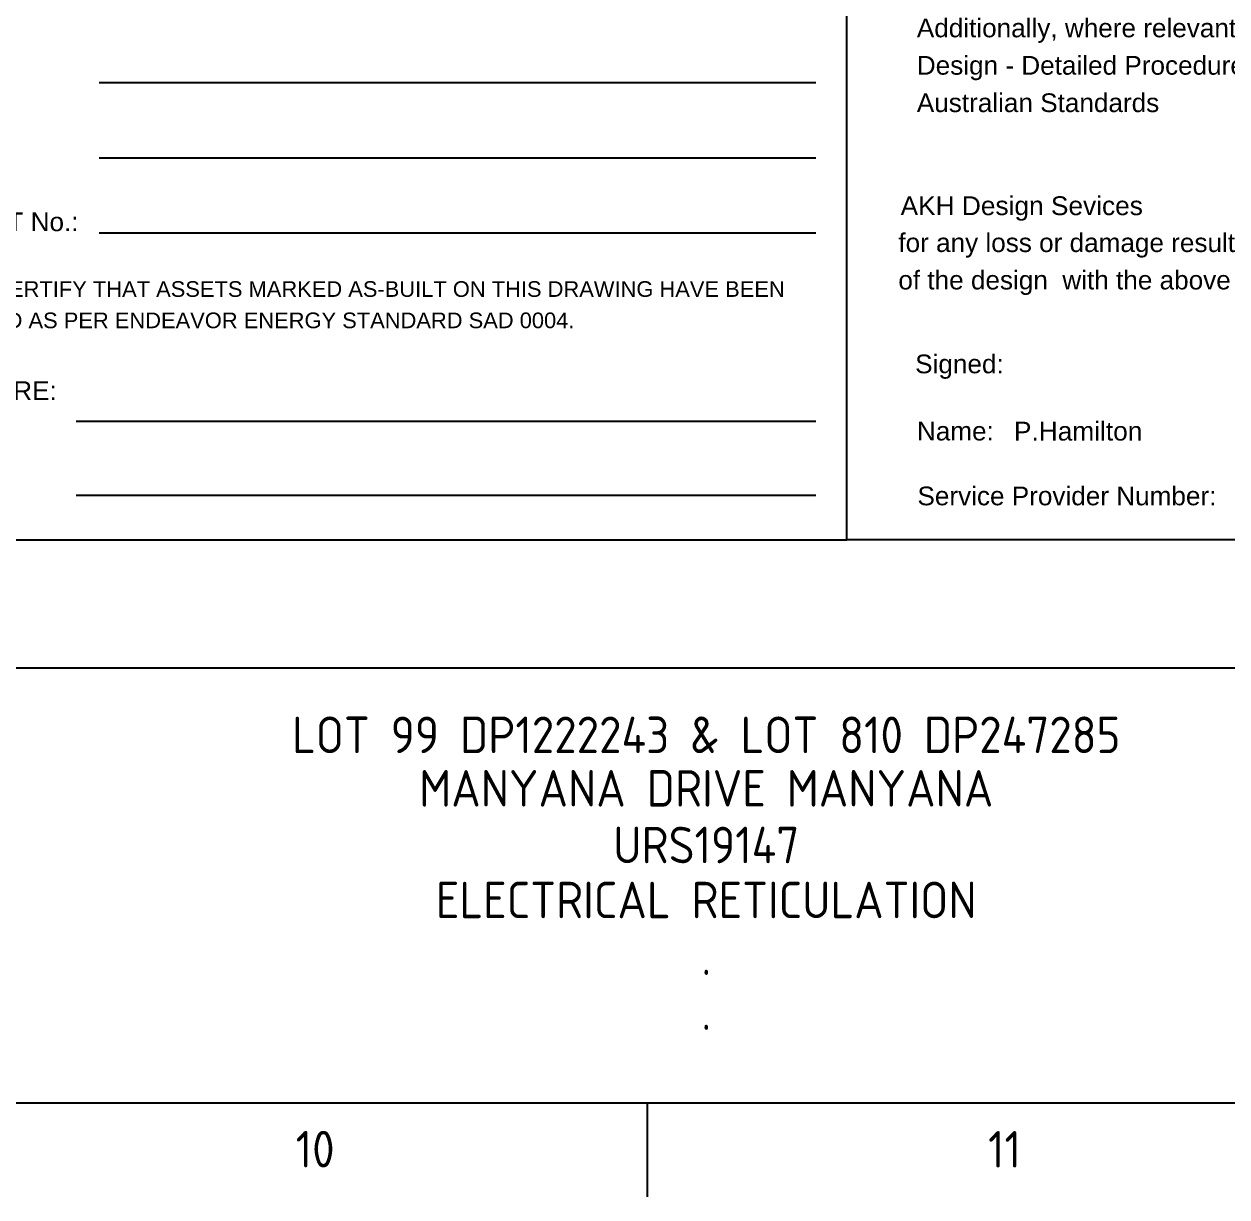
# Paper-space layout 'Retic2' of a CAD drawing. Header units: metres, sheet in millimetres. Extents: x -21 to 813, y -3 to 583.
# Drawn here: x 598.5 to 713.7, y -3 to 109.3 of the extents above; entities that cross this region are included whole.
import ezdxf
from ezdxf.enums import TextEntityAlignment as Align

# ---------------------------------------------------------------- set-up
doc = ezdxf.new("R2010")
doc.units = ezdxf.units.M
doc.layers.get('0').update_dxf_attribs({"color": 6})
doc.layers.add('Notes', color=7, linetype='Continuous')
doc.layers.add('SupportsUG_SP_EXT', color=7, linetype='Continuous')
doc.styles.add('iecISOCP', font='isocp.shx')
doc.styles.get("Standard").update_dxf_attribs({"font": 'arial.ttf'})

# ---------------------------------------------------------------- blocks, each defined once
blk = doc.blocks.new('A1_FRAME_TITLE')
at = {"layer": 'Notes', "linetype": 'Continuous'}
blk.add_line((678.72, 5.97), (678.72, -3.03), dxfattribs=at)
at = {"layer": 'Notes', "color": 3, "linetype": 'Continuous', "flags": 128}
for points in [[(123.8, 47.62), (824.37, 47.62)], [(123.8, 5.97), (824.37, 5.97)]]:
    blk.add_lwpolyline(points, dxfattribs=at)
blk.add_attdef('DRAFT_NUM', (29.9, 23.29), '', height=2.5, rotation=90)
at = {"layer": 'Notes', "color": 7, "style": 'iecISOCP'}
for s, p in [('10', (645.06, -0.2)), ('11', (711.36, -0.22))]:
    blk.add_text(s, height=3.5, dxfattribs=at).set_placement(p)
for tag, p in [('CAP_NO', (513.19, 43.46)), ('IE_NUM', (513.05, 37.81)), ('REF_No_1', (335.24, 32.31)), ('REF_1', (362.52, 32.31)), ('HV_SWITCH', (513.46, 32.16)), ('GEN_WO', (441.71, 31.76)), ('REF_No_2', (335.24, 26.31)), ('REF_2', (362.52, 26.31)), ('OH_WO', (441.71, 25.81)), ('UBD_REF', (513.05, 25.83)), ('REF_No_3', (335.24, 20.31)), ('REF_3', (362.52, 20.31)), ('UG_WO', (441.71, 20.05)), ('GIS_MAP_No', (513.05, 20.04)), ('REF_No_4', (335.24, 14.31)), ('REF_4', (362.52, 14.31)), ('SUB_WO', (441.71, 13.81)), ('HV_OP_DIAG', (513.33, 14.2)), ('LGA', (512.95, 7.78))]:
    blk.add_attdef(tag, p, '', height=2.5, dxfattribs=at)
at = {"layer": 'Notes', "style": 'iecISOCP'}
for tag, p in [('T1', (684.37, 39.47)), ('T2', (684.37, 34.35)), ('T3', (684.37, 28.92)), ('T4', (684.37, 23.66)), ('T5', (684.37, 18.23)), ('T6', (684.37, 12.97))]:
    blk.add_attdef(tag, text='', height=3.5, dxfattribs=at).set_placement(p, align=Align.CENTER)
at = {"layer": 'Notes', "color": 7, "style": 'iecISOCP'}
for tag, p in [('scale', (567.76, 33.27)), ('DRAWN', (567.76, 24.93)), ('DATE', (567.76, 16.88)), ('DESIGN', (605.62, 9.15)), ('CHD', (567.76, 8.37))]:
    blk.add_attdef(tag, text='', height=2.5, dxfattribs=at).set_placement(p, align=Align.CENTER)
at = {"layer": 'Notes', "color": 4, "style": 'iecISOCP'}
blk.add_attdef('NUM', text='', height=7, dxfattribs=at).set_placement((792.37, 20.12), align=Align.MIDDLE_CENTER)
at = {"layer": 'Notes', "color": 1, "style": 'iecISOCP'}
blk.add_attdef('REV', text='', height=5, dxfattribs=at).set_placement((820.05, 17.1), align=Align.CENTER)
at = {"layer": 'Notes', "color": 7, "style": 'iecISOCP'}
for tag, p in [('NS', (790.71, 8.12)), ('SHTS', (805.41, 8.12))]:
    blk.add_attdef(tag, text='', height=2.5, dxfattribs=at).set_placement(p, align=Align.MIDDLE)
at = {"layer": 'Notes', "style": 'iecISOCP'}
blk.add_attdef('ExportID', (9.08, 2.39), '', height=2.5, dxfattribs=at)
at = {"layer": 'Notes', "style": 'iecISOCP', "flags": 1}
for tag, p in [('ProjectType', (14.17, -26.8)), ('ProjectNumber', (23.56, -26.82)), ('DrawingNumber', (35.51, -26.8)), ('ProjectDescription', (47.56, -26.83)), ('ExportDate', (60.28, -26.79)), ('ExportUserName', (69.15, -26.8)), ('DesignerCompanyName', (81.48, -26.79)), ('ExportAreaOfInterest', (97.1, -26.81)), ('GIS_SUCCESS', (112, -26.78)), ('CAD_SUCCESS', (121.79, -26.78)), ('DEPOTCODE', (132.11, -26.88)), ('ExportCategories', (140.08, -26.8)), ('Comments', (154.38, -26.88))]:
    blk.add_attdef(tag, p, '', height=1, dxfattribs=at)
blk = doc.blocks.new('NOTE_WORKS-COMPLETED')
at = {"color": 7, "linetype": 'Continuous', "lineweight": -3}
for p, q in [((22.5, 43.79), (91.13, 43.79)), ((22.5, 36.59), (91.13, 36.59)), ((22.5, 29.42), (91.13, 29.42)), ((20.3, 11.37), (91.13, 11.37)), ((20.3, 4.28), (91.13, 4.28))]:
    blk.add_line(p, q, dxfattribs=at)
at = {"lineweight": -3}
blk.add_lwpolyline([(0, 0), (94.11, 0), (94.11, 113.95), (0, 113.95)], close=True, dxfattribs=at)
at = {"color": 7, "lineweight": -3, "insert": (3.17, 45.68), "char_height": 1.79, "width": 89.6105, "attachment_point": 1, "line_spacing_factor": 1.2}
blk.add_mtext('I:\\P\\POF:\\P\\PCONTACT No.:\\P{\\H0.83799x;\\PHEREBY CERTIFY THAT ASSETS MARKED AS-BUILT ON THIS DRAWING HAVE BEEN\\PRECORDED AS PER ENDEAVOR ENERGY STANDARD SAD 0004.}\\P\\PSIGNATURE:\\P\\PDATE:', dxfattribs=at)
at = {"color": 7, "lineweight": -3}
for tag, p in [('CONSTRUCTEDBY', (32.92, 99.87)), ('WORKSCOMPLETED', (32.93, 91.44)), ('SIGNATURE', (23.86, 81.87)), ('DATE', (77.31, 82.21)), ('INSPECTEDBY', (25.68, 72.38)), ('SIGNATURE', (24.59, 62.28)), ('DATE', (77.75, 62.63)), ('ASSETRECORD', (28.77, 44.53)), ('ASSETRECORDOF', (28.5, 37.33)), ('CONTACTNO', (28.5, 30.15)), ('SIGNATURE', (31.79, 12.95)), ('DATE', (32, 5.02))]:
    blk.add_attdef(tag, p, '', height=1.79, dxfattribs=at)
blk = doc.blocks.new('NOTE_DESIGN-COMPLIANCE')
blk.add_lwpolyline([(0, 113.3), (103.74, 113.3), (103.74, 0), (0, 0)], close=True)
at = {"color": 7, "lineweight": -3}
for s, p in [('Signed:', (6.54, 17.75)), ('Name:', (6.71, 11.32)), ('Service Provider Number:', (6.76, 5.11))]:
    blk.add_text(s, height=1.79, dxfattribs=at).set_placement(p, align=Align.TOP_LEFT)
at = {"color": 7, "lineweight": -3, "char_height": 1.79, "attachment_point": 1, "line_spacing_factor": 1.2}
for s, insert in [('\\PAdditionally, where relevant, the design complies with AS/NZS 7000 "Overhead Line\\PDesign - Detailed Procedures" published by SAI Global Ltd and other relevant \\PAustralian Standards', (6.7, 53.5)), ('                                                         indemnifies Endeavour Energy \\Pfor any loss or damage resulting from non-compliance \\Pof the design  with the above standards.', (4.93, 32.94))]:
    blk.add_mtext(s, dxfattribs=dict(at, insert=insert))
at = {"ltscale": 0.5}
for tag, p in [('COMPANYNAME', (5.15, 31.1)), ('NAME', (16, 9.52)), ('SPN', (37.54, 3.38)), ('DATE', (68.73, 3.59))]:
    blk.add_attdef(tag, p, '', height=1.8, dxfattribs=at)

psp = doc.layouts.new('Retic2')

# ---------------------------------------------------------------- block references
at = {"layer": 'Notes'}
psp.add_blockref('NOTE_WORKS-COMPLETED', (583.18171, 59.87476), dxfattribs=at)
at = {"layer": 'Notes', "color": 0, "lineweight": -3}
ref = psp.add_blockref('NOTE_DESIGN-COMPLIANCE', (677.28692, 59.87476), dxfattribs=at)
ref.add_attrib('NAME', 'P.Hamilton', (693.28621, 69.39449), dxfattribs={"layer": '0', "ltscale": 0.5, "height": 1.8})
ref.add_attrib('COMPANYNAME', 'AKH Design Sevices', (682.43424, 90.97666), dxfattribs={"layer": '0', "ltscale": 0.5, "height": 1.8})
at = {"layer": 'SupportsUG_SP_EXT'}
ref = psp.add_blockref('A1_FRAME_TITLE', (-20.549, 0), dxfattribs=at)
ref.add_attrib('T1', 'LOT 99 DP1222243 & LOT 810 DP247285', dxfattribs={"layer": 'Notes', "height": 3.5, "style": 'iecISOCP'}).set_placement((663.82452, 39.46538), align=Align.CENTER)
ref.add_attrib('T2', 'MANYANA DRIVE MANYANA', dxfattribs={"layer": 'Notes', "height": 3.5, "style": 'iecISOCP'}).set_placement((663.82452, 34.34626), align=Align.CENTER)
ref.add_attrib('T3', 'URS19147', dxfattribs={"layer": 'Notes', "height": 3.5, "style": 'iecISOCP'}).set_placement((663.82452, 28.92), align=Align.CENTER)
ref.add_attrib('T4', 'ELECTRICAL RETICULATION', dxfattribs={"layer": 'Notes', "height": 3.5, "style": 'iecISOCP'}).set_placement((663.82452, 23.65749), align=Align.CENTER)
ref.add_attrib('T5', '.', dxfattribs={"layer": 'Notes', "height": 3.5, "style": 'iecISOCP'}).set_placement((663.82452, 18.23122), align=Align.CENTER)
ref.add_attrib('T6', '.', dxfattribs={"layer": 'Notes', "height": 3.5, "style": 'iecISOCP'}).set_placement((663.82452, 12.96871), align=Align.CENTER)

doc.saveas('drawing.dxf')
